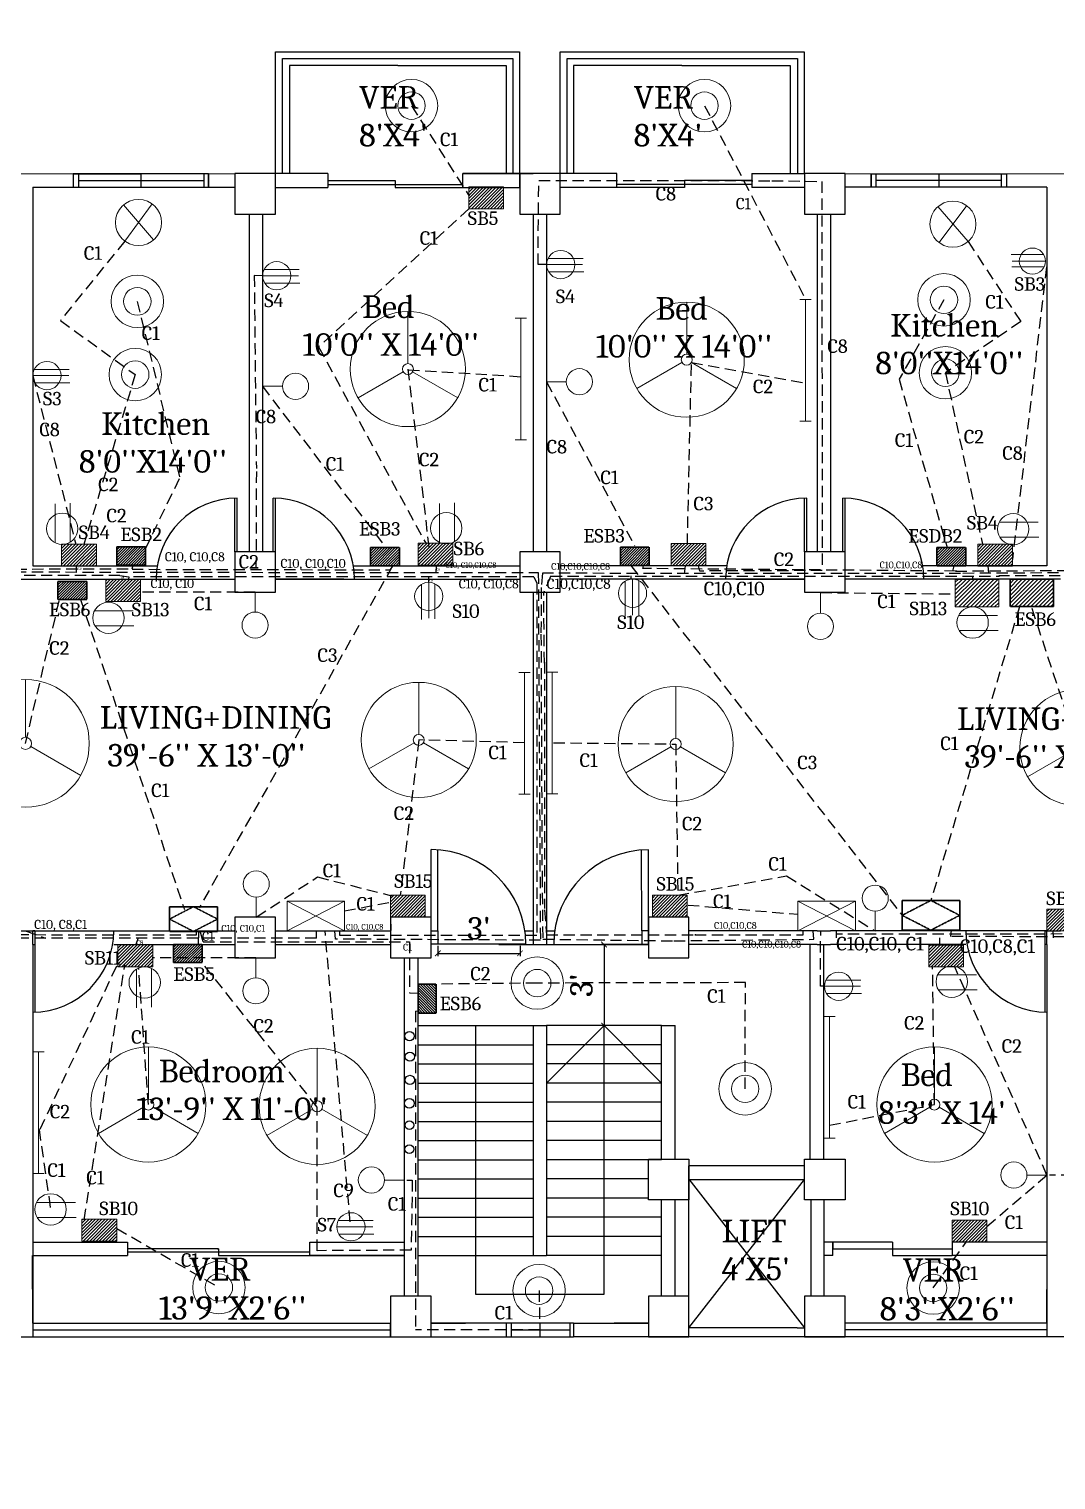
# Model space of a CAD drawing. Header units: inches. Extents: x -9560 to 22259, y -8480 to 5816.
# Drawn here: x 1830 to 2286, y 2246 to 2890 of the extents above; entities that cross this region are included whole.
import ezdxf

# ---------------------------------------------------------------- set-up
doc = ezdxf.new("R2010")
doc.units = ezdxf.units.IN
doc.header["$LTSCALE"] = 2
doc.linetypes.add('HIDDEN', pattern=[0.375, 0.25, -0.125])
for name, color, linetype, lineweight in [('Conduit', 102, 'HIDDEN', 30), ('Emergency', 20, 'HIDDEN', 30), ('Emergency Lines', 30, 'HIDDEN', 0), ('FF', 160, 'Continuous', 0)]:
    doc.layers.add(name, color=color, linetype=linetype, lineweight=lineweight)
for name, color, linetype in [('Dimension', 254, 'Continuous'), ('Door', 132, 'Continuous'), ('FloorPlan', 2, 'Continuous'), ('Sliding Door', 6, 'Continuous'), ('Text', 1, 'Continuous'), ('Window', 90, 'Continuous')]:
    doc.layers.add(name, color=color, linetype=linetype)
doc.styles.get("Standard").update_dxf_attribs({"font": 'Cambria Math.ttf', "height": 10})
doc.dimstyles.new('ISO-25', dxfattribs={"dimscale": 0, "dimtxt": 10, "dimasz": 2.5, "dimexe": 1.25, "dimexo": 0.625, "dimgap": 14.63, "dimtad": 1, "dimdec": 0, "dimlunit": 4, "dimtxsty": 'Standard', "dimblk": 'ARCHTICK', "dimcen": 2.5, "dimadec": 0, "dimazin": 0, "dimtfac": 1, "dimtdec": 0, "dimtix": 1, "dimtmove": 2, "dimatfit": 0, "dimldrblk": 'ARCHTICK', "dimfxl": 1, "dimarcsym": 0})

# ---------------------------------------------------------------- blocks, each defined once
blk = doc.blocks.new('_ArchTick')
at = {"color": 0, "linetype": 'ByBlock', "const_width": 0.15}
blk.add_lwpolyline([(-0.5, -0.5), (0.5, 0.5)], dxfattribs=at)
blk = doc.blocks.new('*D5')
at = {"layer": 'Defpoints', "color": 0, "transparency": 16777216}
for p in [(2539.95, 2941.84), (1573.95, 2826), (2539.95, 2826)]:
    blk.add_point(p, dxfattribs=at)
at = {"layer": 'Dimension', "color": 0, "lineweight": -2, "transparency": 16777216}
for p, q in [((1573.95, 2826.62), (1573.95, 2943.09)), ((1573.95, 2941.84), (2539.95, 2941.84)), ((2539.95, 2826.62), (2539.95, 2943.09))]:
    blk.add_line(p, q, dxfattribs=at)
at = {"layer": 'Dimension', "color": 0, "lineweight": -2, "transparency": 16777216, "xscale": 2.5, "yscale": 2.5, "zscale": 2.5, "rotation": 180}
blk.add_blockref('_ArchTick', (1573.95, 2941.84), dxfattribs=at)
at = {"layer": 'Dimension', "color": 0, "lineweight": -2, "transparency": 16777216, "xscale": 2.5, "yscale": 2.5, "zscale": 2.5}
blk.add_blockref('_ArchTick', (2539.95, 2941.84), dxfattribs=at)
at = {"layer": 'Dimension', "color": 0, "transparency": 16777216, "insert": (2056.95, 2952.9), "char_height": 10, "attachment_point": 5}
blk.add_mtext('80\'-6"', dxfattribs=at)
blk = doc.blocks.new('*D8')
at = {"layer": 'Defpoints', "color": 0, "transparency": 16777216}
for p in [(2105.12, 2484), (2085.45, 2448), (2105.12, 2448)]:
    blk.add_point(p, dxfattribs=at)
at = {"layer": 'Dimension', "color": 0, "lineweight": -2, "transparency": 16777216}
for p, q in [((2104.5, 2484), (2084.2, 2484)), ((2085.45, 2484), (2085.45, 2448)), ((2104.5, 2448), (2084.2, 2448))]:
    blk.add_line(p, q, dxfattribs=at)
at = {"layer": 'Dimension', "color": 0, "lineweight": -2, "transparency": 16777216, "xscale": 2.5, "yscale": 2.5, "zscale": 2.5}
for p, rotation in [((2085.45, 2484), 90), ((2085.45, 2448), 270)]:
    blk.add_blockref('_ArchTick', p, dxfattribs=dict(at, rotation=rotation))
at = {"layer": 'Dimension', "color": 0, "transparency": 16777216, "insert": (2075.39, 2466), "char_height": 10, "attachment_point": 5, "rotation": 90}
blk.add_mtext("3'", dxfattribs=at)
blk = doc.blocks.new('*D9')
at = {"layer": 'Defpoints', "color": 0, "transparency": 16777216}
for p in [(2011.68, 2484.09), (2048.17, 2484.09), (2048.17, 2480.07)]:
    blk.add_point(p, dxfattribs=at)
at = {"layer": 'Dimension', "color": 0, "lineweight": -2, "transparency": 16777216}
for p, q in [((2011.68, 2483.46), (2011.68, 2478.82)), ((2011.68, 2480.07), (2048.17, 2480.07)), ((2048.17, 2483.46), (2048.17, 2478.82))]:
    blk.add_line(p, q, dxfattribs=at)
at = {"layer": 'Dimension', "color": 0, "lineweight": -2, "transparency": 16777216, "xscale": 2.5, "yscale": 2.5, "zscale": 2.5}
for p, rotation in [((2011.68, 2480.07), 180.0000000000114), ((2048.17, 2480.07), 1.139910797836525e-11)]:
    blk.add_blockref('_ArchTick', p, dxfattribs=dict(at, rotation=rotation))
at = {"layer": 'Dimension', "color": 0, "transparency": 16777216, "insert": (2029.93, 2491.13), "char_height": 10, "attachment_point": 5}
blk.add_mtext("3'", dxfattribs=at)
blk = doc.blocks.new('*D17')
at = {"layer": 'Defpoints', "color": 0, "transparency": 16777216}
for p in [(2538.31, 2941.84), (2538.31, 2826), (1572.31, 1786.26)]:
    blk.add_point(p, dxfattribs=at)
at = {"layer": 'Dimension', "color": 0, "lineweight": -2, "transparency": 16777216}
for p, q in [((1572.31, 1786.89), (1572.31, 2943.09)), ((1572.31, 2941.84), (2538.31, 2941.84)), ((2538.31, 2826.63), (2538.31, 2943.09))]:
    blk.add_line(p, q, dxfattribs=at)
at = {"layer": 'Dimension', "color": 0, "lineweight": -2, "transparency": 16777216, "xscale": 2.5, "yscale": 2.5, "zscale": 2.5, "rotation": 180}
blk.add_blockref('_ArchTick', (1572.31, 2941.84), dxfattribs=at)
at = {"layer": 'Dimension', "color": 0, "lineweight": -2, "transparency": 16777216, "xscale": 2.5, "yscale": 2.5, "zscale": 2.5}
blk.add_blockref('_ArchTick', (2538.31, 2941.84), dxfattribs=at)
at = {"layer": 'Dimension', "color": 0, "transparency": 16777216, "insert": (2055.31, 2952.9), "char_height": 10, "attachment_point": 5}
blk.add_mtext('80\'-6"', dxfattribs=at)
blk = doc.blocks.new('ceiling_fan')
at = {"layer": 'FF'}
for p, q in [((18.44, 12.66), (18.44, 31.94)), ((16.69, 9.64), (0, 0)), ((20.19, 9.64), (36.88, 0))]:
    blk.add_line(p, q, dxfattribs=at)
for radius in [21.29, 2.02]:
    blk.add_circle((18.44, 10.65), radius, dxfattribs=at)
blk = doc.blocks.new('tube_light')
at = {"layer": 'FF'}
for p, q in [((0, 3), (0, 6)), ((0, 3), (64.25, 3)), ((0, 3), (0, 0)), ((64.25, 3), (64.25, 6)), ((64.25, 3), (64.25, 0))]:
    blk.add_line(p, q, dxfattribs=at)
blk = doc.blocks.new('exhaust')
for p, q in [((26.7, 1), (-1.3, 33.3)), ((0, 0), (25.4, 34.3))]:
    blk.add_line(p, q)
blk.add_circle((12.7, 17.1), 21.3)
blk = doc.blocks.new('threepinsocket')
for p, q in [((-45.7, 9), (-1.4, 9)), ((-43.9, 16.7), (-0.8, 16.7)), ((-43.2, 0), (0, 0))]:
    blk.add_line(p, q)
blk.add_circle((-28.3, 9), 17.4)
blk = doc.blocks.new('switchboardsocket')
for p, q in [((-43.9, 16.7), (-0.8, 16.7)), ((-43.2, 0), (0, 0))]:
    blk.add_line(p, q)
blk.add_circle((-28.3, 9), 17.4)
blk = doc.blocks.new('lintel_light')
blk.add_line((26.7, 0), (0, 0))
blk.add_circle((44.1, 0), 17.4)
blk = doc.blocks.new('mdb')
for p, q in [((0, 0), (63.9, 32.9)), ((0, 32.9), (63.9, 0))]:
    blk.add_line(p, q)
blk.add_lwpolyline([(0, 32.9), (63.9, 32.9), (63.9, 0), (0, 0)], close=True)
blk = doc.blocks.new('hatch1')
h = blk.add_hatch()
h.set_pattern_fill('ANSI31', color=256, scale=20, style=0)
h.set_pattern_definition([(45, (-48.1155, 69.177), (-1.767767, 1.767767), [])])
h.paths.add_polyline_path([(38.5, 0), (38.5, 24.2), (0, 24.2), (0, 0)])
blk.add_lwpolyline([(0, 24.2), (38.5, 24.2), (38.5, 0), (0, 0)], close=True)
blk = doc.blocks.new('ceiling_light')
at = {"layer": 'FF'}
for radius in [15.52, 8.12]:
    blk.add_circle((0, 8.12), radius, dxfattribs=at)
blk = doc.blocks.new('meterboard')
for p, q in [((31.9, 32.9), (0, 16.4)), ((63.9, 16.4), (31.9, 32.9)), ((0, 16.4), (31.9, 0)), ((31.9, 0), (63.9, 16.4))]:
    blk.add_line(p, q)
blk.add_lwpolyline([(0, 32.9), (63.9, 32.9), (63.9, 0), (0, 0)], close=True)

msp = doc.modelspace()

# ---------------------------------------------------------------- linework, layer by layer
at = {"layer": 'Conduit', "linetype": 'HIDDEN', "lineweight": 25, "ltscale": 10}
for p, q in [((2000, 2856.09), (2025.62, 2816.01)), ((1933.95, 2780.65), (1930.23, 2780.69)), ((1930.23, 2780.69), (1931.17, 2695.09)), ((1933.95, 2780.65), (1933.95, 2780.65)), ((1832, 2736.33), (1851.11, 2661.52)), ((2048.46, 2735.72), (1996, 2738.97)), ((1998.4, 2739.26), (2007.71, 2660.29))]:
    msp.add_line(p, q, dxfattribs=at)
at = {"layer": 'Conduit', "lineweight": 25, "ltscale": 10}
for p, q in [((2130, 2856.09), (2174.88, 2770.16)), ((2056.15, 2785.58), (2056.48, 2822.94)), ((2056.48, 2822.94), (2159.84, 2822.81)), ((2159.84, 2822.81), (2182.03, 2822.44)), ((2182.03, 2822.44), (2182.25, 2649.88)), ((2025.5, 2810.36), (1958.8, 2749.05)), ((1872.8, 2796.06), (1844.25, 2760.8)), ((2246.96, 2795.82), (2270.33, 2760.35)), ((2059.95, 2785.58), (2056.18, 2785.58)), ((2059.95, 2785.56), (2059.95, 2785.56)), ((2281.68, 2784.58), (2266.65, 2654.75)), ((1844.25, 2760.8), (1877.45, 2736.79)), ((2270.33, 2760.35), (2236.88, 2737.63)), ((1958.8, 2749.05), (2006.61, 2661.55)), ((2122.39, 2661.29), (2124.22, 2742.19)), ((2124.22, 2742.19), (2174.7, 2733.13)), ((1877.45, 2736.79), (1854.63, 2661.4)), ((2236.88, 2737.63), (2253.31, 2661.56)), ((1931.18, 2693.74), (1931.01, 2649.12)), ((1851.42, 2649.22), (1851.39, 2652.21)), ((2011.01, 2652.3), (2010.85, 2648.9)), ((2121.45, 2652.01), (2121.03, 2648.41)), ((2128, 2649.66), (2127.3, 2652)), ((2256.21, 2648.72), (2255.88, 2651.97)), ((1576.56, 2649.74), (2007.64, 2648.94)), ((1870.66, 2647.72), (1579.07, 2647.72)), ((1870.66, 2647.72), (1874.56, 2647.12)), ((1872.5, 2646), (1872.5, 2646)), ((1874.56, 2647.12), (1874.5, 2646)), ((2054.24, 2647.12), (1874.56, 2647.12)), ((2007.06, 2648.94), (2056.27, 2648.94)), ((2007.66, 2644.67), (2007.66, 2647.12)), ((2054.24, 2647.12), (2055.6, 2644.32)), ((2056.27, 2648.94), (2057.18, 2485.91)), ((2058.19, 2648.66), (2057.59, 2642.32)), ((2152.94, 2648.58), (2058.19, 2648.66)), ((2061.86, 2647.59), (2058.68, 2640.22)), ((2061.79, 2647.43), (2229.26, 2647.43)), ((2097.51, 2645.9), (2097.51, 2647.53)), ((2182.25, 2649.88), (2128, 2649.66)), ((2243.56, 2648.61), (2153.04, 2648.59)), ((2229.44, 2647.43), (2260.94, 2647.43)), ((2399.61, 2649.49), (2243.7, 2648.61)), ((2249.11, 2645.84), (2249.11, 2647.42)), ((2430.36, 2647.51), (2260.53, 2647.51)), ((1930.62, 2640.22), (1878.87, 2640.22)), ((2055.6, 2644.32), (2055.6, 2487.99)), ((2057.59, 2642.32), (2057.46, 2621.63)), ((2058.98, 2608.79), (2058.68, 2640.22)), ((2057.46, 2621.62), (2057.93, 2514.17)), ((2058.98, 2609.22), (2058.98, 2499.95)), ((2003.23, 2574.73), (1995.05, 2505.84)), ((2050.16, 2573.52), (2003.23, 2574.73)), ((2063.01, 2573.48), (2117.22, 2572.91)), ((2117.22, 2572.91), (2118.17, 2505.84)), ((1931.13, 2496.14), (1958.35, 2513.99)), ((1958.35, 2513.99), (1991.16, 2505.59)), ((2057.93, 2514.44), (2058.25, 2486.38)), ((2118.17, 2505.84), (2166.43, 2514.4)), ((2166.43, 2514.4), (2205.74, 2490)), ((1970.28, 2498.93), (1991.16, 2502.86)), ((2058.98, 2499.39), (2059.95, 2488.32)), ((2122.69, 2501.5), (2171.51, 2497.42)), ((1957.79, 2486.84), (1695.64, 2486.83)), ((1828.59, 2490.06), (1837.51, 2486.84)), ((1877.89, 2484.18), (1878.78, 2486.68)), ((1957.79, 2486.84), (1957.88, 2490)), ((1972.78, 2360.98), (1961.65, 2490.14)), ((1966.3, 2486.37), (1966.07, 2490)), ((2057.18, 2485.91), (1966.3, 2486.37)), ((1968.23, 2487.99), (1968.23, 2490)), ((2055.6, 2487.99), (1968.23, 2487.99)), ((2058.25, 2486.38), (2116.82, 2485.61)), ((2059.95, 2488.32), (2125.79, 2488.32)), ((2116.46, 2485.62), (2178.44, 2486.29)), ((2126.17, 2488.32), (2125.76, 2488.32)), ((2125.76, 2488.32), (2173.75, 2488.32)), ((2173.75, 2488.32), (2173.75, 2490.07)), ((2178.44, 2486.29), (2178.17, 2490)), ((2181.47, 2465.46), (2181.56, 2489.96)), ((2416.16, 2488.81), (2188.35, 2488.53)), ((2188.56, 2486.93), (2188.56, 2490)), ((2234.47, 2483.67), (2234.47, 2486.92)), ((2284.49, 2490), (2284.72, 2486.88)), ((1930.94, 2478.14), (1884.89, 2478.13)), ((1835.28, 2402.06), (1869.36, 2474.79)), ((1854.77, 2361.85), (1872.8, 2474.91)), ((1883.29, 2413.01), (1878.94, 2473.71)), ((2232.03, 2412.99), (2231.21, 2474.04)), ((2281.95, 2381.74), (2241.03, 2474.04)), ((2183.23, 2465.46), (2181.47, 2465.46)), ((2185.46, 2403.78), (2232.03, 2412.99)), ((1834.77, 2402), (1839.9, 2366.48)), ((2255.31, 2358.92), (2281.95, 2381.74)), ((1869.25, 2358), (1914.57, 2331.83)), ((2231.44, 2331.64), (2246.09, 2352))]:
    msp.add_line(p, q, dxfattribs=at)
at = {"layer": 'Door'}
for p, q in [((1938.7, 2658.22), (1938.7, 2682)), ((1939.7, 2658.22), (1939.7, 2681.99)), ((2174.36, 2658.22), (2174.36, 2681.99)), ((2175.36, 2658.22), (2175.36, 2682)), ((2191.36, 2658.22), (2191.36, 2682)), ((2192.36, 2658.22), (2192.36, 2681.99)), ((2008.74, 2484.09), (2008.74, 2526.09)), ((2011.68, 2490.09), (2011.74, 2525.98)), ((2102.18, 2490), (2102.12, 2525.89)), ((2105.12, 2484), (2105.12, 2526)), ((1831.95, 2484), (1831.95, 2490)), ((1832.95, 2490), (1832.95, 2454.01)), ((2008.74, 2490.09), (2011.68, 2490.09)), ((2011.68, 2490.09), (2011.68, 2484.09)), ((2050.31, 2490), (2053.95, 2490)), ((2059.95, 2490), (2063.55, 2490)), ((2105.12, 2490), (2102.18, 2490)), ((2280.95, 2490), (2280.95, 2454.01)), ((2281.95, 2484), (2281.95, 2490)), ((1831.95, 2484), (1832.95, 2484)), ((1831.95, 2484), (1831.95, 2454)), ((2281.95, 2484), (2280.95, 2484)), ((2281.95, 2484), (2281.95, 2454))]:
    msp.add_line(p, q, dxfattribs=at)
for centre, radius, start, end in [((1922.7, 2646), 36, 90, 180), ((1938.7, 2646), 36, 0, 90), ((2175.36, 2646), 36, 90, 180), ((2191.36, 2646), 36, 0, 90), ((2008.74, 2484.09), 42, 0, 90), ((2105.12, 2484), 42, 90, 180), ((1831.95, 2490), 36, 270, 0), ((2281.95, 2490), 36, 180, 270)]:
    msp.add_arc(centre, radius, start, end, dxfattribs=at)
at = {"layer": 'Emergency', "lineweight": 25, "ltscale": 10}
for p, q in [((1878.37, 2769.28), (1897.28, 2690.45)), ((2236.26, 2769.96), (2216.32, 2734.74)), ((1933.87, 2731.61), (1987.33, 2661.77)), ((2059.95, 2733.63), (2099.09, 2660.79)), ((2216.32, 2734.74), (2237.62, 2660.2)), ((1896.98, 2690.59), (1882.1, 2659.95)), ((1876.04, 2650.62), (1876.55, 2652.3)), ((1990.61, 2650.18), (1991.86, 2651.99)), ((2097.39, 2652.1), (2217.68, 2496.96)), ((2102.63, 2650.77), (2102.88, 2652.04)), ((2240.57, 2651.99), (2239.99, 2649.62)), ((1689.28, 2650.35), (1876.04, 2650.62)), ((1876.02, 2650.44), (1990.61, 2650.18)), ((1991.48, 2651.61), (1905.84, 2500.33)), ((2241.42, 2649.64), (2102.63, 2650.77)), ((2241.42, 2649.64), (2415.74, 2650.56)), ((2241.94, 2649.64), (2241.42, 2649.64)), ((1828.73, 2573.2), (1843.79, 2636.68)), ((1853.14, 2637.02), (1899.25, 2499.46)), ((2269.75, 2633.72), (2230.46, 2503.53)), ((2295.69, 2571.27), (2275.17, 2633.61)), ((1720.24, 2488.59), (1904.69, 2488.22)), ((1904.69, 2488.22), (1904.69, 2489.97)), ((1905.48, 2484.25), (1905.74, 2490.31)), ((2239.34, 2487.54), (2239.54, 2490.36)), ((2394.72, 2487.14), (2239.34, 2487.54)), ((1958.21, 2411.83), (1907.17, 2475.8)), ((1958.21, 2348.17), (1958.21, 2411.83)), ((1997.87, 2379.5), (2000.38, 2379.5)), ((2000.38, 2379.5), (1999.87, 2348.42)), ((1999.87, 2348.42), (1958.21, 2348.17))]:
    msp.add_line(p, q, dxfattribs=at)
at = {"layer": 'Emergency', "color": 3, "lineweight": 25, "ltscale": 10}
msp.add_line((2181.46, 2640.08), (2241.06, 2639.49), dxfattribs=at)
at = {"layer": 'Emergency Lines', "lineweight": 25, "ltscale": 10}
for p, q in [((1907.62, 2485.14), (1906.32, 2489.84)), ((1907.62, 2485.22), (1999.11, 2485.18)), ((1999.11, 2485.18), (1999.19, 2462.49)), ((2055.81, 2466.88), (2011.03, 2466.4)), ((2148.15, 2467.09), (2055.81, 2466.88)), ((2148.04, 2419.98), (2148.15, 2467.09)), ((1999.19, 2462.49), (2002.97, 2462.39)), ((2001.81, 2454.48), (2001.8, 2313)), ((2001.81, 2454.48), (2002.95, 2454.61)), ((2002.95, 2457.11), (2002.95, 2457.32)), ((2002.95, 2457.32), (2002.95, 2457.11)), ((2338.24, 2381.66), (2283.09, 2381.66)), ((2056.61, 2330.44), (2056.95, 2313)), ((2056.95, 2313), (2001.8, 2313))]:
    msp.add_line(p, q, dxfattribs=at)
at = {"layer": 'FloorPlan'}
for p, q in [((1939.7, 2873.98), (1939.7, 2879.98)), ((1939.7, 2879.98), (2041.95, 2879.98)), ((2041.95, 2879.98), (2047.95, 2879.98)), ((2047.95, 2879.98), (2047.95, 2826)), ((2066.01, 2873.98), (2066.01, 2879.98)), ((2066.01, 2879.98), (2168.26, 2879.98)), ((2168.26, 2879.98), (2174.26, 2879.98)), ((2174.26, 2879.98), (2174.26, 2826)), ((1939.7, 2826), (1939.7, 2873.98)), ((1942.82, 2826), (1942.82, 2876.98)), ((1942.82, 2876.98), (2044.95, 2876.98)), ((1993.95, 2873.98), (1945.95, 2873.98)), ((1945.95, 2873.98), (1945.95, 2826)), ((1993.95, 2873.98), (2041.95, 2873.98)), ((2041.95, 2873.98), (2041.95, 2826)), ((2044.95, 2876.98), (2044.95, 2826)), ((2066.01, 2826), (2066.01, 2873.98)), ((2069.13, 2826), (2069.13, 2876.98)), ((2069.13, 2876.98), (2171.26, 2876.98)), ((2119.95, 2873.98), (2071.95, 2873.98)), ((2071.95, 2873.98), (2071.95, 2826)), ((2119.95, 2873.98), (2167.95, 2873.98)), ((2167.95, 2873.98), (2167.95, 2826)), ((2171.26, 2876.98), (2171.26, 2826)), ((1816.95, 2825.97), (1849.95, 2825.88)), ((1849.95, 2825.88), (1849.95, 2819.88)), ((1909.95, 2825.88), (1921.7, 2826)), ((1909.95, 2825.88), (1909.95, 2819.88)), ((1939.7, 2826), (1921.7, 2826)), ((1921.7, 2826), (1921.7, 2808)), ((1939.7, 2808), (1939.7, 2826)), ((1945.95, 2826), (1939.7, 2826)), ((1962.83, 2826), (1945.95, 2826)), ((1962.83, 2826), (1962.83, 2819.83)), ((2022.83, 2826), (2023.95, 2826)), ((2022.83, 2819.83), (2022.83, 2826)), ((2091.06, 2826), (2022.83, 2826)), ((2023.95, 2826), (2053.95, 2826)), ((2066.01, 2826), (2048.01, 2826)), ((2066.01, 2826), (2048.01, 2826)), ((2048.01, 2826), (2048.01, 2808)), ((2048.01, 2820), (2048.01, 2826)), ((2048.01, 2826), (2048.01, 2823)), ((2066.01, 2826), (2048.01, 2826)), ((2089.95, 2826), (2059.95, 2826)), ((2066.01, 2808), (2066.01, 2826)), ((2091.06, 2826), (2089.95, 2826)), ((2091.06, 2819.83), (2091.06, 2826)), ((2151.06, 2826), (2151.06, 2819.83)), ((2151.06, 2826), (2174.26, 2826)), ((2192.36, 2826), (2174.36, 2826)), ((2174.36, 2826), (2174.36, 2808)), ((2192.36, 2808), (2192.36, 2826)), ((2192.36, 2826), (2203.95, 2825.88)), ((2203.95, 2825.88), (2203.95, 2819.88)), ((2263.95, 2825.88), (2296.95, 2825.97)), ((2263.95, 2825.88), (2263.95, 2819.88)), ((1831.95, 2819.93), (1831.95, 2652)), ((1831.95, 2819.93), (1849.95, 2819.88)), ((1909.95, 2819.88), (1921.7, 2819.88)), ((1939.7, 2819.83), (1962.83, 2819.83)), ((2022.83, 2819.83), (2023.95, 2819.83)), ((2023.95, 2819.83), (2048.01, 2819.83)), ((2089.95, 2819.83), (2066.01, 2819.83)), ((2091.06, 2819.83), (2089.95, 2819.83)), ((2174.36, 2819.83), (2151.06, 2819.83)), ((2203.95, 2819.88), (2192.36, 2819.88)), ((2281.95, 2819.93), (2263.95, 2819.88)), ((2281.95, 2819.93), (2281.95, 2652)), ((1921.7, 2808), (1939.7, 2808)), ((1927.95, 2808), (1927.95, 2658.22)), ((1933.95, 2808), (1933.95, 2658.22)), ((2048.01, 2808), (2066.01, 2808)), ((2053.95, 2808), (2053.95, 2658.22)), ((2059.95, 2808), (2059.95, 2658.22)), ((2174.36, 2808), (2192.36, 2808)), ((2179.95, 2808), (2179.95, 2658.22)), ((2185.95, 2808), (2185.95, 2658.22)), ((1921.7, 2658.22), (1921.7, 2681.99)), ((1922.7, 2658.22), (1922.7, 2682)), ((1939.7, 2658.22), (1921.7, 2658.22)), ((1921.7, 2658.22), (1921.7, 2640.22)), ((1939.7, 2640.22), (1939.7, 2658.22)), ((2066.01, 2658.22), (2048.01, 2658.22)), ((2048.01, 2658.22), (2048.01, 2640.22)), ((2066.01, 2640.22), (2066.01, 2658.22)), ((2192.36, 2658.22), (2174.36, 2658.22)), ((2174.36, 2658.22), (2174.36, 2640.22)), ((2192.36, 2640.22), (2192.36, 2658.22)), ((1831.95, 2652), (1887.2, 2652)), ((1974.19, 2652), (2023.95, 2652)), ((2023.95, 2652), (2048.01, 2652)), ((2089.95, 2652), (2066.01, 2652)), ((2139.87, 2652), (2089.95, 2652)), ((2281.95, 2652), (2226.85, 2652)), ((1825.95, 2646), (1831.95, 2646)), ((1831.95, 2646), (1921.7, 2646)), ((1886.7, 2646), (1916.44, 2646)), ((1969.95, 2646), (1939.7, 2646)), ((1939.7, 2646), (2023.95, 2646)), ((2023.95, 2646), (2048.01, 2646)), ((2089.95, 2646), (2066.01, 2646)), ((2174.36, 2646), (2089.95, 2646)), ((2143.95, 2646), (2174.36, 2646)), ((2281.95, 2646), (2192.36, 2646)), ((2221.95, 2646), (2192.36, 2646)), ((2287.95, 2646), (2281.95, 2646)), ((1921.7, 2640.22), (1939.7, 2640.22)), ((2048.01, 2640.22), (2066.01, 2640.22)), ((2053.95, 2640.22), (2053.95, 2484)), ((2059.95, 2640.22), (2059.95, 2484)), ((2174.36, 2640.22), (2192.36, 2640.22)), ((1939.7, 2496.14), (1921.7, 2496.14)), ((1921.7, 2496.14), (1921.7, 2478.14)), ((1939.7, 2478.14), (1939.7, 2496.14)), ((2008.74, 2496.14), (1990.74, 2496.14)), ((1990.74, 2496.14), (1990.74, 2478.14)), ((1990.74, 2496.14), (1990.81, 2490.14)), ((2008.74, 2478.14), (2008.74, 2496.14)), ((2123.12, 2496.14), (2105.12, 2496.14)), ((2105.12, 2496.14), (2105.12, 2478.14)), ((2123.12, 2478.14), (2123.12, 2496.14)), ((1825.95, 2490), (1831.95, 2490)), ((1831.95, 2490), (1921.7, 2490)), ((1832.95, 2490), (1831.95, 2490)), ((1939.7, 2490), (1990.74, 2490)), ((2051.01, 2490), (2051.01, 2490)), ((2062.89, 2490), (2062.89, 2490)), ((2102.18, 2490), (2102.18, 2484)), ((2179.95, 2490), (2123.12, 2490)), ((2179.95, 2490), (2185.95, 2490)), ((2281.95, 2490), (2185.95, 2490)), ((2280.95, 2490), (2281.95, 2490)), ((2281.95, 2490), (2287.95, 2490)), ((1831.95, 2484), (1831.95, 2316)), ((1867.95, 2484), (1921.7, 2484)), ((1921.7, 2478.14), (1939.7, 2478.14)), ((1921.7, 2478.14), (1927.7, 2478.14)), ((1939.7, 2484), (1990.74, 2484)), ((1990.74, 2478.14), (1996.95, 2478.14)), ((1996.95, 2328), (1996.95, 2478.14)), ((1996.95, 2478.14), (2002.95, 2478.14)), ((2002.95, 2328), (2002.95, 2478.14)), ((2002.95, 2478.14), (2008.74, 2478.14)), ((2050.74, 2484.09), (2008.74, 2484.09)), ((2038.74, 2484), (2053.95, 2484)), ((2053.95, 2484), (2059.95, 2484)), ((2059.95, 2484), (2063.12, 2484)), ((2063.12, 2484), (2105.12, 2484)), ((2105.12, 2484), (2089.95, 2484)), ((2105.12, 2478.14), (2110.95, 2478.14)), ((2110.95, 2478.14), (2116.95, 2478.14)), ((2116.95, 2478.14), (2123.12, 2478.14)), ((2179.95, 2484), (2123.12, 2484)), ((2176.94, 2388.8), (2176.94, 2484)), ((2179.95, 2484), (2185.95, 2484)), ((2182.94, 2388.8), (2182.94, 2484)), ((2245.95, 2484), (2185.95, 2484)), ((2281.95, 2484), (2281.95, 2316)), ((2002.95, 2448), (2053.95, 2448)), ((2028.45, 2448), (2028.45, 2346)), ((2053.95, 2448), (2053.95, 2346)), ((2053.95, 2448), (2059.95, 2448)), ((2059.95, 2448), (2059.95, 2346)), ((2110.95, 2448), (2059.95, 2448)), ((2085.45, 2448), (2059.95, 2422.5)), ((2085.45, 2346), (2085.45, 2448)), ((2085.45, 2448), (2110.95, 2422.5)), ((2110.95, 2448), (2116.95, 2448)), ((2110.95, 2388.5), (2110.95, 2448)), ((2116.95, 2388.8), (2116.95, 2448)), ((2002.95, 2439.5), (2053.95, 2439.5)), ((2110.95, 2439.5), (2059.95, 2439.5)), ((2002.95, 2431), (2053.95, 2431)), ((2110.95, 2431), (2059.95, 2431)), ((2002.95, 2422.5), (2053.95, 2422.5)), ((2110.95, 2422.5), (2059.95, 2422.5)), ((2002.95, 2414), (2053.95, 2414)), ((2110.95, 2414), (2059.95, 2414)), ((2002.95, 2405.5), (2053.95, 2405.5)), ((2110.95, 2405.5), (2059.95, 2405.5)), ((2002.95, 2397), (2053.95, 2397)), ((2110.95, 2397), (2059.95, 2397)), ((2002.95, 2388.5), (2053.95, 2388.5)), ((2110.95, 2388.5), (2059.95, 2388.5)), ((2105.12, 2370.8), (2105.12, 2388.8)), ((2105.12, 2388.8), (2123.12, 2388.8)), ((2123.12, 2388.8), (2123.12, 2370.8)), ((2174.36, 2370.8), (2174.36, 2388.8)), ((2174.36, 2388.8), (2192.36, 2388.8)), ((2174.36, 2388.8), (2180.36, 2388.8)), ((2192.36, 2388.8), (2192.36, 2370.8)), ((2123.12, 2385.96), (2174.36, 2385.96)), ((2123.12, 2379.8), (2123.12, 2385.8)), ((2002.95, 2380), (2053.95, 2380)), ((2105.12, 2380), (2059.95, 2380)), ((2123.12, 2319.96), (2123.12, 2379.96)), ((2123.12, 2379.96), (2174.36, 2313.96)), ((2123.12, 2379.8), (2174.36, 2379.8)), ((2123.12, 2313.96), (2174.36, 2379.8)), ((2002.95, 2371.5), (2053.95, 2371.5)), ((2105.12, 2371.5), (2059.95, 2371.5)), ((2123.12, 2370.8), (2105.12, 2370.8)), ((2110.95, 2328), (2110.95, 2370.8)), ((2116.95, 2328), (2116.95, 2370.8)), ((2192.36, 2370.8), (2174.36, 2370.8)), ((2177.12, 2370.8), (2177.12, 2328)), ((2182.95, 2370.8), (2182.95, 2328)), ((2002.95, 2363), (2053.95, 2363)), ((2110.95, 2363), (2059.95, 2363)), ((1831.9, 2352), (1873.98, 2352)), ((1831.95, 2352), (1873.98, 2352)), ((1873.98, 2352), (1873.98, 2346)), ((1954.95, 2352), (1996.95, 2352)), ((1954.95, 2346), (1954.95, 2352)), ((2002.95, 2354.5), (2053.95, 2354.5)), ((2110.95, 2354.5), (2059.95, 2354.5)), ((2186.96, 2352), (2182.95, 2352)), ((2186.96, 2346), (2186.96, 2352)), ((2282, 2352), (2239.92, 2352)), ((2281.95, 2352), (2239.92, 2352)), ((2239.92, 2352), (2239.92, 2346)), ((1831.95, 2316), (1831.9, 2346)), ((1831.9, 2346), (1873.98, 2346)), ((1914.42, 2348.56), (1914.42, 2349)), ((1954.95, 2346), (1996.95, 2346)), ((1996.95, 2346), (1954.95, 2346)), ((2002.95, 2328), (2002.95, 2346)), ((2002.95, 2346), (2053.95, 2346)), ((2028.45, 2346), (2028.45, 2328.91)), ((2053.95, 2346), (2059.95, 2346)), ((2110.95, 2346), (2059.95, 2346)), ((2085.45, 2328.91), (2085.45, 2346)), ((2110.95, 2328), (2110.95, 2346)), ((2186.96, 2346), (2182.95, 2346)), ((2282, 2346), (2239.92, 2346)), ((2281.95, 2316), (2282, 2346)), ((2008.74, 2328), (1990.74, 2328)), ((1990.74, 2328), (1990.74, 2310)), ((2008.74, 2310), (2008.74, 2328)), ((2028.45, 2328.91), (2085.45, 2328.91)), ((2123.12, 2328), (2105.12, 2328)), ((2105.12, 2328), (2105.12, 2310)), ((2123.12, 2328), (2117.12, 2328)), ((2123.12, 2310), (2123.12, 2328)), ((2192.36, 2328), (2174.36, 2328)), ((2174.36, 2328), (2174.36, 2310)), ((2192.36, 2310), (2192.36, 2328)), ((1831.95, 2316), (1927.95, 2316)), ((1831.95, 2316), (1831.95, 2310)), ((1831.95, 2313), (1990.74, 2313)), ((1927.95, 2316), (1933.95, 2316)), ((1933.95, 2316), (1990.74, 2316)), ((1933.95, 2316), (1933.95, 2316)), ((1933.95, 2316), (1933.95, 2316)), ((1933.95, 2316), (1933.95, 2316)), ((1990.74, 2310), (1990.74, 2316)), ((2008.74, 2316), (2023.95, 2316)), ((2041.95, 2316), (2008.74, 2316)), ((2041.95, 2316), (2023.95, 2316)), ((2041.95, 2316), (2041.95, 2310)), ((2071.95, 2316), (2089.95, 2316)), ((2071.95, 2316), (2105.12, 2316)), ((2071.95, 2316), (2071.95, 2310)), ((2105.12, 2316), (2089.95, 2316)), ((2171.12, 2313.96), (2123.12, 2313.96)), ((2171.12, 2313.96), (2174.36, 2313.96)), ((2281.95, 2316), (2192.36, 2316)), ((2281.95, 2313), (2192.36, 2313)), ((2281.95, 2316), (2281.95, 2310)), ((1817.11, 2310), (2023.95, 2310)), ((1990.74, 2310), (2008.74, 2310)), ((2023.95, 2310), (2041.95, 2310)), ((2089.95, 2310), (2071.95, 2310)), ((2296.78, 2310), (2089.95, 2310)), ((2105.12, 2310), (2123.12, 2310)), ((2174.36, 2310), (2192.36, 2310))]:
    msp.add_line(p, q, dxfattribs=at)
for centre, radius in [((1999.13, 2443.37), 2.05), ((1999.29, 2434.25), 2.05), ((1999.31, 2423.92), 2.05), ((1999.09, 2413.58), 2.15), ((1999.08, 2403.83), 1.95), ((1999.06, 2393.22), 1.96)]:
    msp.add_circle(centre, radius, dxfattribs=at)
at = {"layer": 'Sliding Door'}
for p, q in [((1962.83, 2822.91), (1992.83, 2822.91)), ((1962.83, 2821.12), (2022.83, 2821.12)), ((1992.83, 2822.91), (1992.83, 2819.83)), ((1992.83, 2819.83), (2022.83, 2819.83)), ((2151.06, 2821.12), (2091.06, 2821.12)), ((2121.06, 2819.83), (2091.06, 2819.83)), ((2151.06, 2822.91), (2121.06, 2822.91)), ((2121.06, 2822.91), (2121.06, 2819.83)), ((2213.44, 2352), (2186.96, 2352)), ((2186.96, 2352), (2186.96, 2349)), ((2213.44, 2352), (2213.44, 2346)), ((1914.42, 2349), (1873.98, 2349)), ((1873.98, 2347.64), (1954.95, 2347.64)), ((1914.42, 2349), (1914.42, 2346)), ((1914.42, 2346), (1954.95, 2346)), ((1954.95, 2346), (1954.95, 2347.64)), ((2186.96, 2349), (2239.92, 2349)), ((2213.44, 2346), (2239.92, 2346)), ((2239.92, 2349), (2239.92, 2346))]:
    msp.add_line(p, q, dxfattribs=at)
at = {"layer": 'Window'}
for p, q in [((1909.95, 2825.88), (1849.95, 2825.88)), ((1849.95, 2825.88), (1849.95, 2819.88)), ((1849.95, 2825.88), (1879.95, 2825.88)), ((1852.24, 2825.88), (1852.24, 2819.88)), ((1879.95, 2825.88), (1879.95, 2819.88)), ((1907.95, 2825.88), (1907.95, 2819.88)), ((1909.95, 2819.88), (1909.95, 2825.88)), ((2203.95, 2819.88), (2203.95, 2825.88)), ((2203.95, 2825.88), (2263.95, 2825.88)), ((2205.95, 2825.88), (2205.95, 2819.88)), ((2233.95, 2825.88), (2233.95, 2819.88)), ((2261.65, 2825.88), (2261.65, 2819.88)), ((2263.95, 2825.88), (2263.95, 2819.88)), ((1849.95, 2819.88), (1909.95, 2819.88)), ((1852.24, 2822.88), (1907.95, 2822.88)), ((2263.95, 2819.88), (2203.95, 2819.88)), ((2261.65, 2822.88), (2205.95, 2822.88)), ((2071.95, 2316), (2041.95, 2316)), ((2041.95, 2316), (2041.95, 2310)), ((2044.24, 2316), (2044.24, 2310)), ((2044.24, 2313), (2070.2, 2313)), ((2056.95, 2316), (2056.95, 2310)), ((2070.2, 2316), (2070.2, 2310)), ((2071.95, 2316), (2071.95, 2310)), ((2041.95, 2310), (2071.95, 2310))]:
    msp.add_line(p, q, dxfattribs=at)

# ---------------------------------------------------------------- block references
at = {"layer": 'Emergency', "color": 1, "lineweight": 25, "ltscale": 10, "zscale": 12}
for p, xscale, yscale in [((1869.23, 2652.31), 0.3333333333332575, 0.3333333333332575), ((1981.85, 2652.01), 0.3333333333332575, 0.3333333333332575), ((2092.67, 2652.13), 0.3333333333330302, 0.3333333333330302), ((1843.08, 2637.01), 0.3333333333332575, 0.3333333333332575), ((1894.35, 2475.95), 0.3333333333332575, 0.3333333333332575)]:
    msp.add_blockref('hatch1', p, dxfattribs=dict(at, xscale=xscale, yscale=yscale))
at = {"layer": 'Emergency', "lineweight": 25, "ltscale": 10}
for name, p, xscale, yscale, zscale in [('hatch1', (2233.1, 2651.98), 0.3333333333333712, 0.3333333333333712, 8), ('hatch1', (2265.56, 2633.96), 0.5, 0.5, 12), ('meterboard', (1892.66, 2489.8), 0.3333333333333333, 0.3333333333333333, 12), ('meterboard', (2217.68, 2490.38), 0.4000000000000004, 0.4000000000000004, 12)]:
    msp.add_blockref(name, p, dxfattribs=dict(at, xscale=xscale, yscale=yscale, zscale=zscale))
at = {"layer": 'Emergency', "color": 1, "lineweight": 25, "ltscale": 10, "xscale": 0.3333333333330302, "yscale": 0.3333333333330302, "zscale": 12, "rotation": 270}
msp.add_blockref('hatch1', (2002.95, 2466.4), dxfattribs=at)
at = {"layer": 'FF'}
for name, p, xscale, yscale, zscale in [('ceiling_light', (2000, 2850), 0.75, 0.75, 12), ('ceiling_light', (2130, 2850), 0.75, 0.75, 12), ('hatch1', (2025.5, 2810.36), 0.4000000000000909, 0.4000000000000909, 12), ('exhaust', (1872.8, 2796.06), 0.48, 0.48, 0.48), ('exhaust', (2234.13, 2795.33), 0.4800000000000182, 0.4800000000000182, 0.4800000000000182), ('threepinsocket', (1950.41, 2777.42), 0.3599999999999, 0.3599999999999, 0.3599999999999), ('threepinsocket', (2076.41, 2782.33), 0.3599999999996726, 0.3599999999996726, 0.3599999999996726), ('ceiling_light', (1878.37, 2763.19), 0.75, 0.75, 12), ('ceiling_light', (1877.45, 2730.7), 0.75, 0.75, 12), ('ceiling_light', (2236.88, 2731.54), 0.75, 0.75, 12), ('threepinsocket', (1848.46, 2733.09), 0.3599999999999, 0.3599999999999, 0.3599999999999), ('lintel_light', (1933.87, 2731.61), 0.3333333333333333, 0.3333333333333333, 12), ('lintel_light', (2059.8, 2733.63), 0.3333333333333333, 0.3333333333333333, 12), ('switchboardsocket', (2278.29, 2664.65), 0.4, 0.4, 12), ('hatch1', (1844.8, 2651.83), 0.4, 0.4, 12), ('hatch1', (2002.98, 2652.27), 0.3999999999999986, 0.3999999999999986, 12), ('hatch1', (2115.22, 2652.14), 0.4, 0.4, 12), ('hatch1', (2251.26, 2651.86), 0.3999999999999986, 0.3999999999999986, 12), ('hatch1', (1864.36, 2636.16), 0.4, 0.4, 12), ('switchboardsocket', (1876.88, 2625.29), 0.4, 0.4, 12), ('switchboardsocket', (2260.29, 2623.21), 0.4, 0.4, 12), ('ceiling_fan', (1804.19, 2559.03), 1.330999999999989, 1.330999999999989, 1.330999999999989), ('ceiling_fan', (2273.38, 2558.39), 1.20999999999998, 1.20999999999998, 14.52), ('hatch1', (1990.74, 2496.14), 0.4, 0.4, 12), ('hatch1', (2106.91, 2496.14), 0.4, 0.4, 12), ('mdb', (1944.8, 2490.08), 0.4, 0.4, 12), ('mdb', (2171.45, 2490.07), 0.3999999999999986, 0.3999999999999986, 12), ('hatch1', (2281.95, 2490), 0.4, 0.4, 12), ('hatch1', (1869.79, 2474.14), 0.4, 0.4, 12), ('ceiling_light', (2055.81, 2460.79), 0.75, 0.75, 12), ('hatch1', (2229.52, 2474.04), 0.4, 0.4, 12), ('threepinsocket', (2199.69, 2462.22), 0.3599999999996726, 0.3599999999996726, 0.3599999999996726), ('switchboardsocket', (2251.03, 2463.87), 0.4, 0.4, 12), ('ceiling_fan', (1935.84, 2399.32), 1.20999999999998, 1.20999999999998, 14.52), ('ceiling_light', (2148.04, 2413.89), 0.75, 0.75, 12), ('switchboardsocket', (1851.22, 2362.88), 0.4, 0.4, 12), ('hatch1', (1853.82, 2352.45), 0.4000000000000909, 0.4000000000000909, 12), ('threepinsocket', (1983.32, 2355.53), 0.3599999999999, 0.3599999999999, 0.3599999999999), ('ceiling_light', (1914.57, 2325.74), 0.75, 0.75, 12), ('ceiling_light', (2231.44, 2325.55), 0.75, 0.75, 12), ('ceiling_light', (2056.61, 2324.35), 0.75, 0.75, 12)]:
    msp.add_blockref(name, p, dxfattribs=dict(at, xscale=xscale, yscale=yscale, zscale=zscale))
at = {"layer": 'FF', "lineweight": 25, "ltscale": 10, "xscale": 0.3333333333330302, "yscale": 0.3333333333330302, "zscale": 12, "rotation": 180}
msp.add_blockref('threepinsocket', (2266.05, 2790.13), dxfattribs=at)
at = {"layer": 'FF', "lineweight": 25, "ltscale": 10}
for name, p, xscale, yscale, zscale in [('ceiling_light', (2236.26, 2763.87), 0.75, 0.75, 18), ('hatch1', (2241.29, 2633.77), 0.5, 0.5, 12), ('hatch1', (2239.92, 2352), 0.4, 0.4, 12)]:
    msp.add_blockref(name, p, dxfattribs=dict(at, xscale=xscale, yscale=yscale, zscale=zscale))
at = {"layer": 'FF'}
for name, p, xscale, yscale, zscale, rotation in [('switchboardsocket', (1848.63, 2679.73), 0.3999999999999773, 0.3999999999999773, 12, 90), ('switchboardsocket', (2019.05, 2679.96), 0.4000000000000909, 0.4000000000000909, 12, 90), ('threepinsocket', (2094.84, 2629.63), 0.3600000000005821, 0.3600000000005821, 0.3600000000005821, 270), ('lintel_light', (1930.62, 2640.38), 0.3333333333330302, 0.3333333333330302, 12, 270), ('threepinsocket', (2004.42, 2628.21), 0.3599999999996726, 0.3599999999996726, 0.3599999999996726, 270), ('lintel_light', (2181.46, 2639.82), 0.3333333333333333, 0.3333333333333333, 12, 270), ('lintel_light', (1931.13, 2496.14), 0.3333333333339397, 0.3333333333339397, 6, 90), ('lintel_light', (2205.74, 2489.85), 0.3333333333333333, 0.3333333333333333, 12, 90), ('lintel_light', (1930.94, 2478.14), 0.3333333333333333, 0.3333333333333333, 12, 270), ('switchboardsocket', (1878.04, 2455.83), 0.3999999999996362, 0.3999999999996362, 12, 270), ('lintel_light', (1996.92, 2379.52), 0.3333333333333333, 0.3333333333333333, 12, 180), ('lintel_light', (2281.96, 2381.74), 0.3333333333333333, 0.3333333333333333, 12, 180)]:
    msp.add_blockref(name, p, dxfattribs=dict(at, xscale=xscale, yscale=yscale, zscale=zscale, rotation=rotation))
at = {"layer": 'FloorPlan'}
for p, xscale, yscale, zscale in [((2099.99, 2730.63), 1.199999999999818, 1.199999999999818, 1.199999999999818), ((1976.28, 2726.48), 1.200000000000045, 1.200000000000045, 1.200000000000045), ((1981.1, 2561.95), 1.200000000000045, 1.200000000000045, 1.200000000000045), ((2095.09, 2560.14), 1.199999999999818, 1.199999999999818, 1.199999999999818), ((1861.14, 2400.22), 1.200000000000045, 1.200000000000045, 1.200000000000045), ((2209.9, 2400.22), 1.199999999999818, 1.199999999999818, 1.199999999999818)]:
    msp.add_blockref('ceiling_fan', p, dxfattribs=dict(at, xscale=xscale, yscale=yscale, zscale=zscale))
at = {"layer": 'FloorPlan', "xscale": 0.8400000000001455, "yscale": 0.8400000000001455, "zscale": 0.8400000000001455}
for p, rotation in [((2177.4, 2716.19), 90), ((2051.03, 2707.82), 90), ((2047.64, 2604.72), 270), ((2059.95, 2604.77), 270), ((2187.98, 2398.16), 90), ((1836.99, 2382.42), 90)]:
    msp.add_blockref('tube_light', p, dxfattribs=dict(at, rotation=rotation))

# ---------------------------------------------------------------- texts
at = {"layer": 'Conduit', "linetype": 'HIDDEN', "lineweight": 25, "ltscale": 10, "width": 109.712, "attachment_point": 1}
for s, insert, char_height in [('C1', (2012.68, 2844.13), 6), ('C1', (2003.67, 2800.37), 6), ('C1', (1854.64, 2793.72), 6), ('C1', (2029.75, 2735.31), 6), ('C8', (1930.88, 2721.2), 6), ('C8', (1834.91, 2715.45), 6), ('C2', (2003.34, 2702.11), 6), ('C2', (1861.02, 2691.08), 6), ('C2', (1864.7, 2677.26), 6), ('C10, C10,C8', (1890.57, 2658), 4), ('C10, C10,C10', (1941.88, 2655.05), 4), ('C10, C10,C10,C8', (2015.07, 2653.56), 2.5), ('C10, C10', (1884.23, 2646.16), 4), ('C10, C10,C8', (2020.98, 2645.96), 4), ('C1', (1903.51, 2638.26), 6), ('C1', (2034.16, 2572.19), 6), ('C2', (1992.15, 2545.23), 6), ('C1', (1960.63, 2519.8), 6), ('C1', (1975.62, 2505.04), 6), ('C10, C8,C1', (1832.59, 2494.92), 4), ('C10, C10,C1', (1915.64, 2492.68), 3), ('C10, C10,C8', (1970.93, 2493.1), 2.5), ('C1', (1875.66, 2445.98), 6), ('C2', (1839.57, 2412.87), 6), ('C1', (1838.48, 2386.92), 6), ('C1', (1855.73, 2383.58), 6), ('C9', (1965.36, 2377.91), 6), ('C1', (1897.73, 2347.03), 6)]:
    msp.add_mtext(s, dxfattribs=dict(at, insert=insert, char_height=char_height))
at = {"layer": 'Conduit', "lineweight": 25, "ltscale": 10, "attachment_point": 1}
for s, insert, char_height, width in [('C8', (2108.33, 2820.02), 6, 19.063), ('C1', (2143.92, 2815.16), 5, 14.0949), ('C1', (2254.61, 2772.08), 6, 13.4921), ('C8', (2184.52, 2752.42), 6, 17.2429), ('C2', (2151.5, 2734.55), 6, 9.404), ('C2', (2245.05, 2712.26), 6, 10.5688), ('C8', (2059.95, 2707.82), 6, 15.7634), ('C8', (2262.13, 2705.01), 6, 11.2225), ('C3', (2125.1, 2682.58), 6, 9.5122), ('C10,C10,C10,C8', (2061.97, 2653.2), 3, 19.2523), ('C10,C10,C8', (2207.69, 2653.88), 3, 15.7188), ('\\pt0.2498;C10', (1851.56, 2651.16), 1, 3.1312), ('\\pt0.2498;C8', (1871.05, 2647.16), 1, 3.1312), ('\\pt0.2498;C8', (2008.06, 2646.03), 1, 3.1312), ('\\pt0.2498;C8', (2011.11, 2650.87), 1, 3.1312), ('C10,C10,C8', (2059.96, 2646.26), 4.5, 12.4457), ('C10,C10', (2129.68, 2644.91), 6, 32.7212), ('C1', (2074.58, 2568.74), 6, 11.5219), ('C2', (2120.03, 2540.61), 6, 10.8817), ('C1', (2158.38, 2522.75), 6, 19.1813), ('C1', (2133.81, 2506.16), 6, 11.8439), ('C10,C10,C8', (2134.22, 2493.96), 3, 19.044), ('\\pt0.4996;C8', (1877.98, 2485.92), 2, 2.5954), ('C10,C10,C10,C8', (2146.69, 2485.62), 3, 21.5603), ('C10,C10, C1', (2188.45, 2487.37), 6, 36.9564), ('C10,C8,C1', (2243.3, 2486.28), 6, 14.2279), ('C2', (2218.6, 2452.22), 6, 10.1311), ('C2', (2261.87, 2441.96), 6, 17.4064), ('C1', (2193.52, 2417.22), 6, 9.6946), ('C1', (2263.24, 2363.79), 6, 9.0382)]:
    msp.add_mtext(s, dxfattribs=dict(at, insert=insert, char_height=char_height, width=width))
at = {"layer": 'Conduit', "color": 5, "lineweight": 25, "ltscale": 10, "insert": (2239.12, 2369.9), "char_height": 6, "width": 12.3362, "attachment_point": 1}
msp.add_mtext('SB10', dxfattribs=at)
at = {"layer": 'Conduit', "lineweight": 25, "ltscale": 6, "insert": (2243.24, 2341.2), "char_height": 6, "width": 10.1701, "attachment_point": 1}
msp.add_mtext('C1', dxfattribs=at)
at = {"layer": 'Emergency', "lineweight": 25, "ltscale": 10, "attachment_point": 1}
for s, insert, char_height in [('C1', (1880.3, 2758.18), 6), ('C1', (1961.99, 2700.16), 6), ('C2', (1923.36, 2656.78), 6), ('C2', (1839.3, 2618.52), 6), ('C3', (1958.29, 2615.34), 6), ('C1', (1884.52, 2555.39), 6), ('C1', (1907.08, 2489.64), 4), ('C1', (1996.21, 2484.31), 3), ('C2', (2026.14, 2474.05), 6), ('C1', (2131.21, 2464.14), 6), ('C2', (1929.9, 2450.91), 6), ('C1', (1989.52, 2371.93), 6), ('C1', (2036.92, 2323.66), 6)]:
    msp.add_mtext(s, dxfattribs=dict(at, insert=insert, char_height=char_height))
at = {"layer": 'Emergency', "lineweight": 25, "ltscale": 10, "char_height": 6, "attachment_point": 1}
for s, insert, width in [('C1', (2214.47, 2710.74), 11.5268), ('C1', (2083.83, 2694.2), 10.4534), ('ESB3', (1976.77, 2671.38), 6.7143), ('ESB2', (1870.88, 2668.91), 6.7143), ('ESB3', (2076.3, 2668.31), 13.3804), ('ESDB2', (2220.38, 2668.24), 16.1146), ('C2', (2160.77, 2657.87), 6.0902), ('ESB6', (1839.14, 2635.61), 6.7143), ('{\\C5;S10}', (2091.35, 2629.94), 19.1873), ('ESB6', (2267.56, 2631.32), 17.641), ('C1', (2234.66, 2576.22), 34.9128), ('C3', (2171.17, 2567.74), 6.3477), ('ESB5', (1894.36, 2473.85), 6.7143), ('ESB6', (2012.56, 2460.83), 6.7143)]:
    msp.add_mtext(s, dxfattribs=dict(at, insert=insert, width=width))
at = {"layer": 'Emergency', "color": 3, "lineweight": 25, "ltscale": 10, "insert": (2206.69, 2639.2), "char_height": 6, "width": 11.4568, "attachment_point": 1}
msp.add_mtext('C1', dxfattribs=at)
at = {"layer": 'FF', "lineweight": 25, "ltscale": 10, "char_height": 6, "attachment_point": 1}
for s, insert, width in [('SB5', (2024.97, 2809.17), 2.2641), ('S4', (2064.06, 2774.49), 13.2585), ('SB3', (2267.61, 2779.99), 0.5485), ('S4', (1934.7, 2772.72), 2.2641), ('S3', (1836.53, 2729.16), 2.2631), ('SB4', (2246.42, 2674.07), 10.7737), ('SB4', (1852.4, 2669.84), 2.2641), ('SB6', (2018.73, 2662.64), 2.2641), ('SB13', (1875.9, 2635.56), 14.3973), ('S10', (2018.22, 2634.89), 2.2641), ('SB13', (2220.96, 2636.06), 11.8461), ('SB15', (1992.44, 2515.13), 2.2641), ('SB15', (2108.7, 2513.9), 16.0713), ('SB14', (2281.64, 2507.47), 16.6951), ('SB11', (1855.1, 2481.08), 2.2641), ('SB10', (1861.49, 2369.94), 2.2641), ('S7', (1958.32, 2362.72), 2.2641)]:
    msp.add_mtext(s, dxfattribs=dict(at, insert=insert, width=width))
at = {"layer": 'Text', "attachment_point": 1}
for s, insert, char_height, width in [("VER\\P8'X4'", (1976.79, 2864.79), 10.048, 870.4995), ("VER\\P8'X4'", (2098.6, 2864.79), 10.048, 870.4995), ("        Bed \\P10'0'' X 14'0''", (1951.65, 2771.92), 10.0479, 511.0991), ("        Bed \\P10'0'' X 14'0''", (2081.79, 2771.17), 10.0479, 511.0991), ("  Kitchen \\P8'0''X14'0''", (2205.77, 2763.74), 10.0479, 511.0991), ("   Kitchen \\P8'0''X14'0''", (1852.46, 2720.1), 10.0479, 511.0991), ("LIVING+DINING\\P 39'-6'' X 13'-0''", (1861.76, 2589.73), 10.0479, 100.5457), ("LIVING+DINING\\P 39'-6'' X 13'-0''", (2242.06, 2589.16), 10.0479, 511.0991), ("   Bedroom\\P13'-9'' X 11'-0''", (1877.99, 2432.9), 10.0479, 511.0991), ("   Bed \\P8'3'' X 14'", (2207.12, 2431.23), 10.0479, 511.0991), ("LIFT\\P4'X5'", (2137.62, 2361.89), 10.048, 870.4995), ("    VER\\P13'9''X2'6''", (1887.94, 2345.12), 10.3147, 893.6198), ("   VER\\P8'3''X2'6''", (2207.75, 2344.78), 10.3147, 893.6198)]:
    msp.add_mtext(s, dxfattribs=dict(at, insert=insert, char_height=char_height, width=width))

# ---------------------------------------------------------------- dimensions: what is measured, and where the dimension line sits
at = {"layer": 'Dimension'}
for base, p1, p2, picture, middle in [((2538.31, 2941.84), (1572.31, 1786.26), (2538.31, 2826), '*D17', (2055.31, 2952.9)), ((2539.95, 2941.84), (1573.95, 2826), (2539.95, 2826), '*D5', (2056.95, 2952.9))]:
    dim = msp.add_linear_dim(base=base, p1=p1, p2=p2, dimstyle='ISO-25', override={"dimscale": 1, "dimtxt": 24, "dimgap": 6}, dxfattribs=at)
    dim.commit()
    dim.dimension.update_dxf_attribs({"geometry": picture, "text_midpoint": middle})
for base, p1, p2, angle, override, picture, middle in [((2048.17, 2480.07), (2011.68, 2484.09), (2048.17, 2484.09), 180, {"dimscale": 1, "dimtxt": 18, "dimgap": 6}, '*D9', (2029.93, 2491.13)), ((2085.45, 2448), (2105.12, 2484), (2105.12, 2448), 90, {"dimscale": 1, "dimtxt": 24, "dimgap": 5}, '*D8', (2075.39, 2466))]:
    dim = msp.add_linear_dim(base=base, p1=p1, p2=p2, angle=angle, dimstyle='ISO-25', override=override, dxfattribs=at)
    dim.commit()
    dim.dimension.update_dxf_attribs({"geometry": picture, "text_midpoint": middle})

doc.saveas('drawing.dxf')
